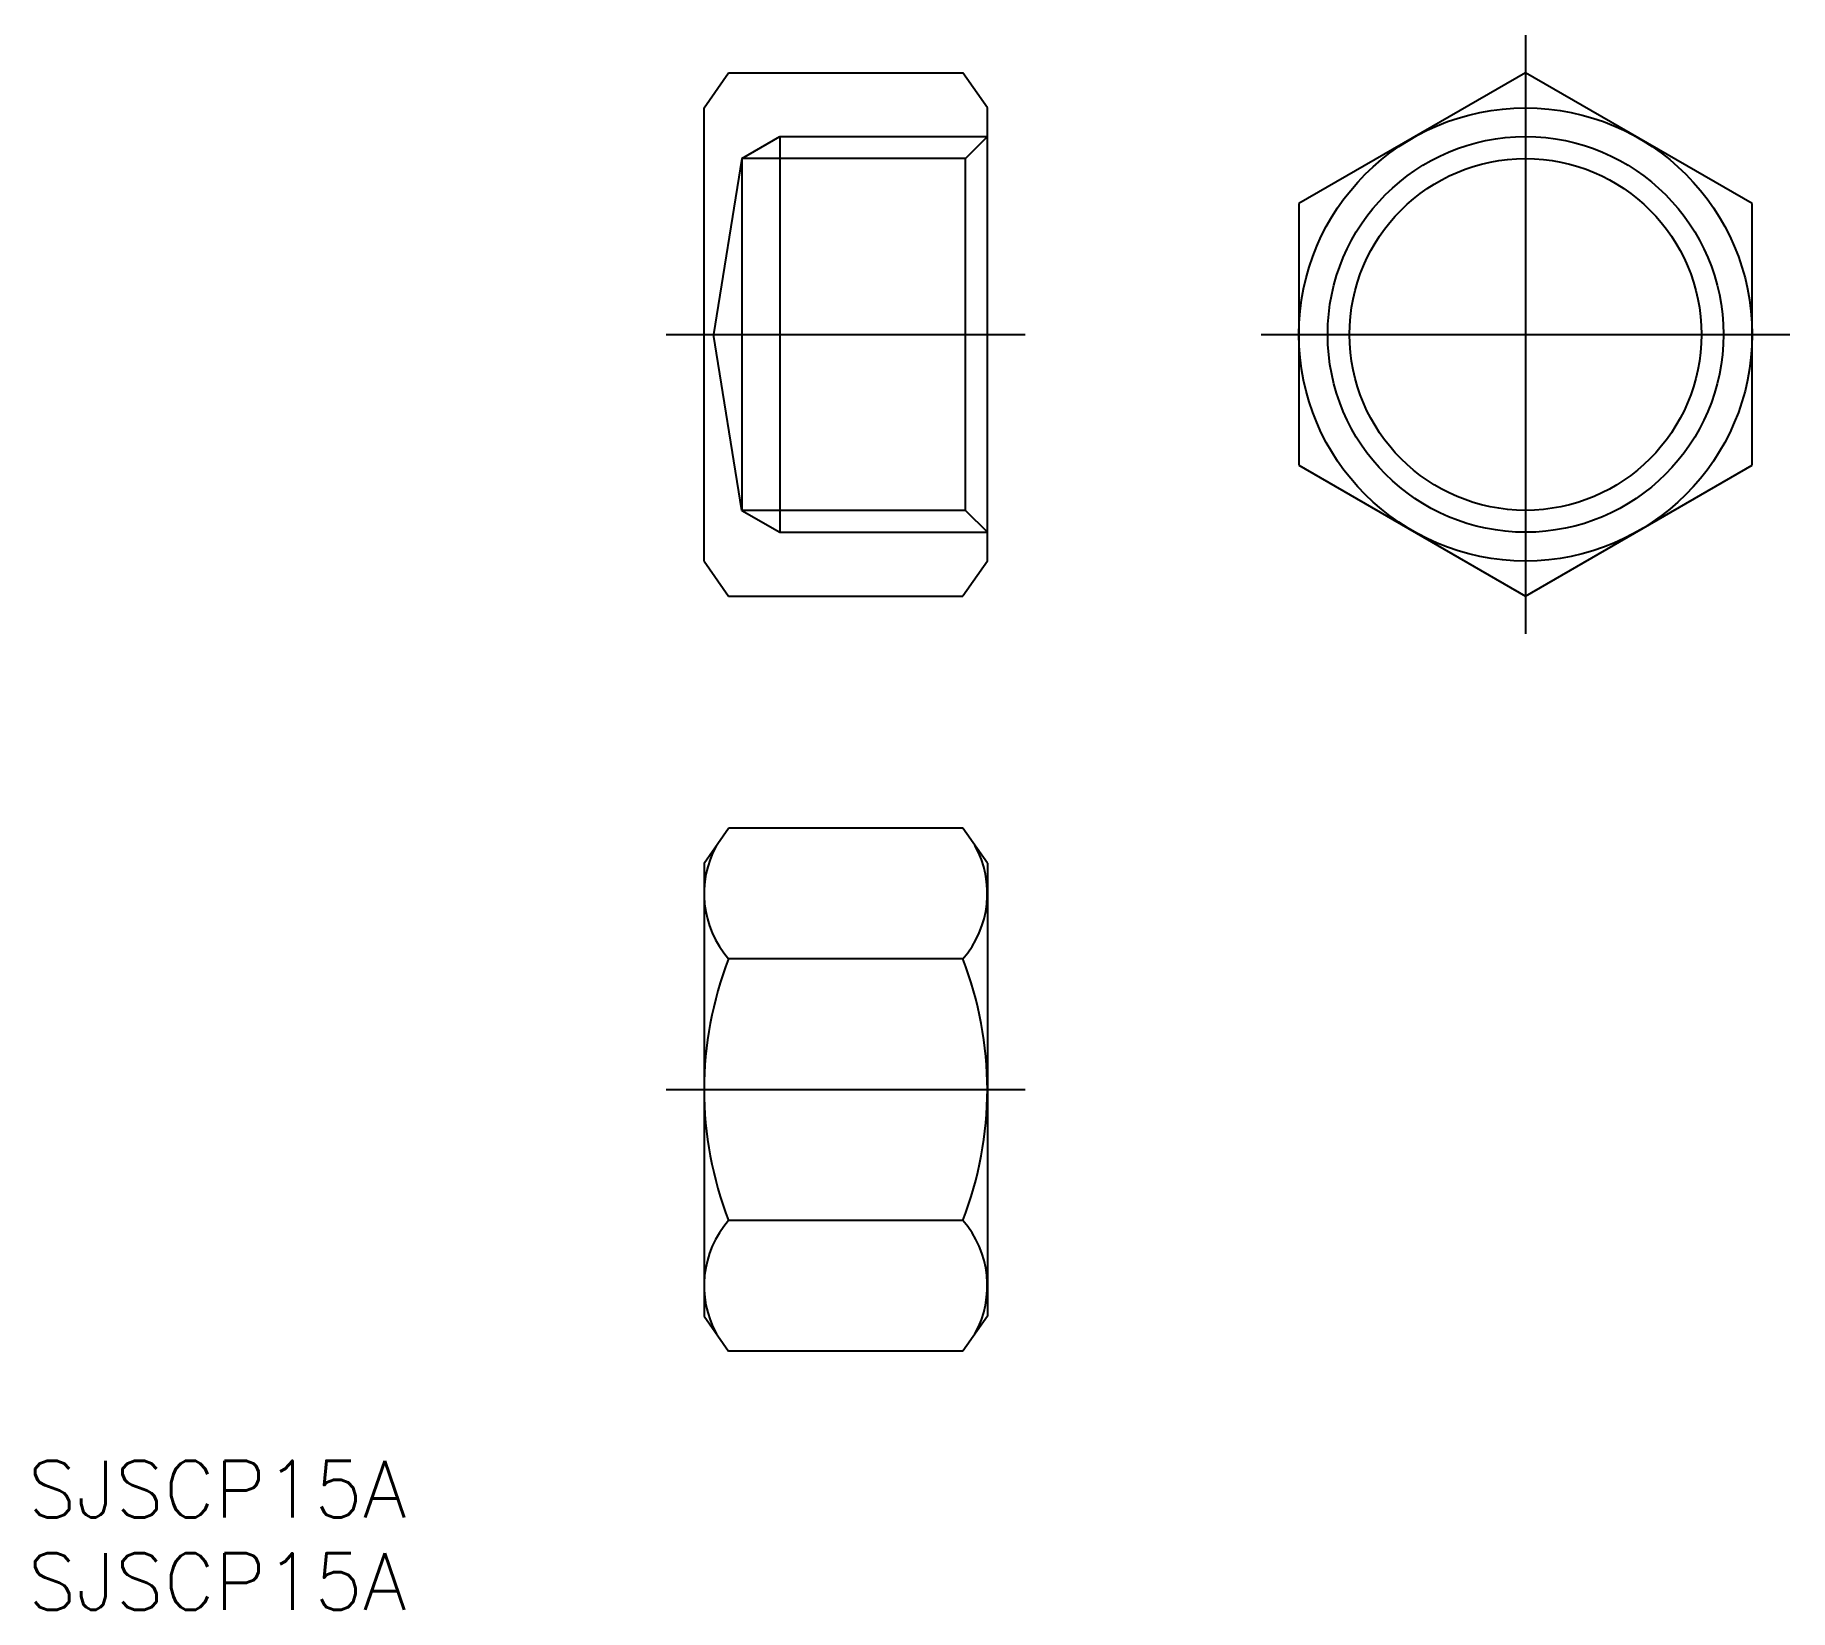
# Model space of a CAD drawing. Extents: x -78.9 to 14, y -67.6 to 15.9.
import ezdxf

# ---------------------------------------------------------------- set-up
doc = ezdxf.new("R2010")
doc.units = 0
doc.linetypes.add('CENTER', pattern=[50.8, 31.75, -6.35, 6.35, -6.35])
doc.layers.get('0').update_dxf_attribs({"linetype": 'CONTINUOUS'})
doc.layers.add('CENTER', color=1, linetype='CENTER')
doc.styles.get("Standard").update_dxf_attribs({"font": 'txt.shx', "height": 3, "bigfont": 'bigfont.shx'})

msp = doc.modelspace()

# ---------------------------------------------------------------- linework, layer by layer
at = {"color": 7, "linetype": 'CONTINUOUS'}
for p, q in [((-43.5, 12), (-42.2, 13.856)), ((-42.2, 13.856), (-29.8, 13.856)), ((-28.5, 12), (-29.8, 13.856)), ((0, 13.856), (-12, 6.928)), ((12, 6.928), (0, 13.856)), ((-43.5, -12), (-43.5, 12)), ((-28.5, -12), (-28.5, 12)), ((-39.487, 10.478), (-39.487, -10.477)), ((-29.662, 9.315), (-28.5, 10.478)), ((-41.5, 9.315), (-43, 0)), ((-41.5, 9.315), (-41.5, -9.316)), ((-29.662, 9.315), (-41.5, 9.315)), ((-29.662, -9.316), (-29.662, 9.315)), ((-12, 6.928), (-12, -6.928)), ((12, -6.928), (12, 6.928)), ((-41.5, -9.316), (-43, 0)), ((-12, -6.928), (0, -13.856)), ((0, -13.856), (12, -6.928)), ((-29.662, -9.316), (-41.5, -9.316)), ((-29.662, -9.316), (-28.5, -10.477)), ((-43.5, -12), (-42.2, -13.856)), ((-28.5, -12), (-29.8, -13.856)), ((-42.2, -13.856), (-29.8, -13.856)), ((-43.5, -28), (-42.2, -26.144)), ((-29.8, -26.144), (-42.2, -26.144)), ((-28.5, -28), (-29.8, -26.144)), ((-43.5, -28), (-43.5, -52)), ((-28.5, -28), (-28.5, -52)), ((-29.8, -33.072), (-42.2, -33.072)), ((-29.8, -46.928), (-42.2, -46.928)), ((-43.5, -52), (-42.2, -53.856)), ((-28.5, -52), (-29.8, -53.856)), ((-29.8, -53.856), (-42.2, -53.856))]:
    msp.add_line(p, q, dxfattribs=at)
at = {"color": 3, "linetype": 'CONTINUOUS'}
for p, q in [((-41.5, 9.315), (-39.487, 10.478)), ((-39.487, 10.478), (-28.5, 10.478)), ((-41.5, -9.316), (-39.487, -10.477)), ((-39.487, -10.477), (-28.5, -10.477))]:
    msp.add_line(p, q, dxfattribs=at)
at = {"color": 7, "linetype": 'CONTINUOUS'}
for radius in [12, 9.316]:
    msp.add_circle((0, 0), radius, dxfattribs=at)
at = {"color": 3, "linetype": 'CONTINUOUS'}
msp.add_circle((0, 0), 10.478, dxfattribs=at)
at = {"color": 7, "linetype": 'CONTINUOUS'}
for centre, radius, start, end in [((-38.234, -29.608), 5.266, 151.13621, 221.13621), ((-33.766, -29.608), 5.266, 318.86379, 28.86379), ((-24.387, -40), 19.113, 158.7474, 201.2526), ((-47.613, -40), 19.113, 338.7474, 21.2526), ((-38.234, -50.392), 5.266, 138.86379, 208.86379), ((-33.766, -50.392), 5.266, 331.13621, 41.13621)]:
    msp.add_arc(centre, radius, start, end, dxfattribs=at)
at = {"layer": 'CENTER', "color": 1, "linetype": 'CENTER'}
for p, q in [((0, 15.856), (0, -15.856)), ((-45.5, 0), (-26.5, 0)), ((-14, 0), (14, 0)), ((-45.5, -40), (-26.5, -40))]:
    msp.add_line(p, q, dxfattribs=at)

# ---------------------------------------------------------------- texts
at = {"color": 7, "linetype": 'CONTINUOUS'}
for p in [(-79.313, -62.66), (-79.313, -67.557)]:
    msp.add_text('SJSCP15A', height=3, dxfattribs=at).set_placement(p)

doc.saveas('drawing.dxf')
